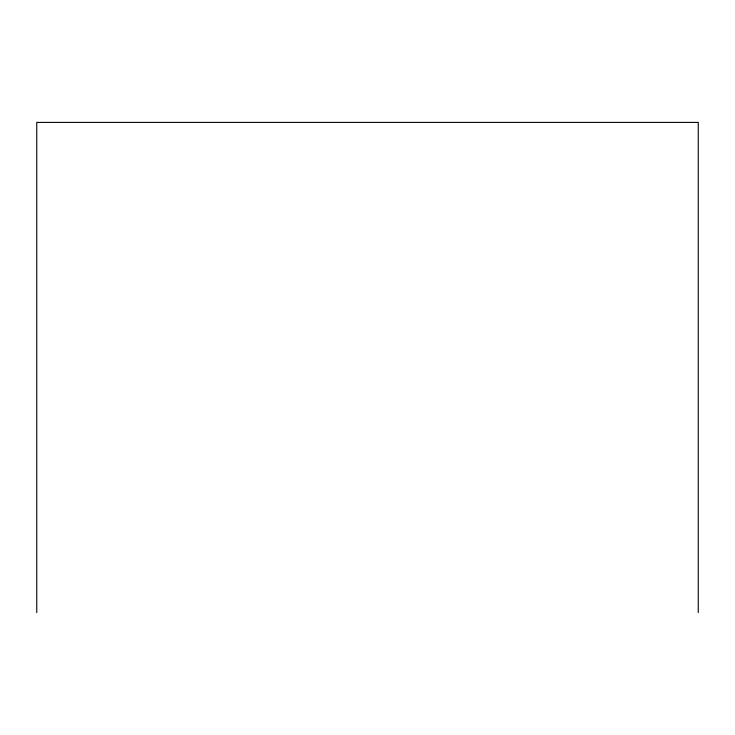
<?xml version="1.0" encoding="UTF-8"?>
<svg xmlns="http://www.w3.org/2000/svg" width="735" height="735" viewBox="0 0 735 735"><rect width="100%" height="100%" fill="white"/><g stroke="black" fill="none" stroke-linecap="round" stroke-linejoin="round"><path stroke-width="1.1" d="M698.25 612.595L698.25 122.405L36.75 122.405L36.75 612.595"/></g></svg>
